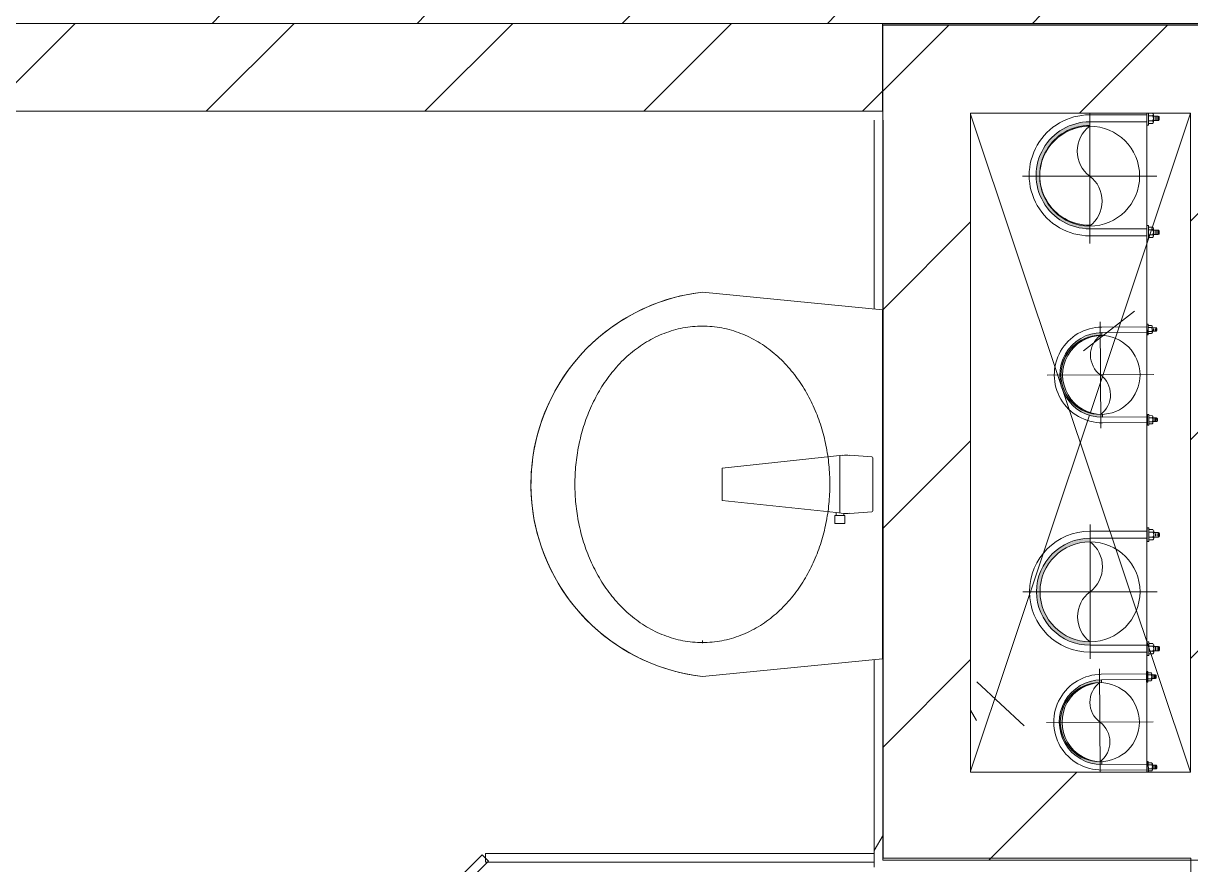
# Model space of a CAD drawing. Header units: millimetres. Extents: x 5357 to 259384, y -16348 to 109893.
# Drawn here: x 112825 to 114153, y 65880 to 66837 of the extents above; entities that cross this region are included whole.
import ezdxf

# ---------------------------------------------------------------- set-up
doc = ezdxf.new("R2010")
doc.units = ezdxf.units.MM
doc.linetypes.add('IMPORT-CENTER _3_', pattern=[10.16, 6.35, -1.27, 1.27, -1.27])
for name, color, linetype, lineweight in [('0-1', 7, 'Continuous', 5), ('0-2', 53, 'Continuous', 9), ('A-FLOR-1', 53, 'Continuous', 9), ('A-FLOR-PATT', 8, 'Continuous', 9), ('A-GLAZ-CURT-1', 254, 'Continuous', 9), ('A-GLAZ-CURT-2', 53, 'Continuous', 9), ('A-WALL-1', 9, 'Continuous', 18), ('A-WALL-3', 113, 'Continuous', 18), ('A-WALL-PATT', 111, 'Continuous', 9), ('A-WALL-PATT-1', 10, 'Continuous', 9), ('A-WALL-PATT-2', 53, 'Continuous', 9), ('G-IMPT', 8, 'Continuous', 9), ('G-IMPT-2', 8, 'IMPORT-CENTER _3_', 9), ('I-WALL-1', 9, 'Continuous', 18), ('M-EQPM', 50, 'Continuous', 9), ('P-SANR-FIXT-1', 254, 'Continuous', 9), ('P-SANR-FIXT-2', 53, 'Continuous', 9), ('P-SANR-FIXT-3', 221, 'Continuous', 9)]:
    doc.layers.add(name, color=color, linetype=linetype, lineweight=lineweight)
pattern_1 = [(45, (0, 0), (-124.4508, 124.4508), [])]

# ---------------------------------------------------------------- blocks, each defined once
blk = doc.blocks.new('NCV_TKTC_KET CAU_rvt-1-TKCS_MB CẢNH QUAN CÂY XANH')
at = {"layer": 'A-FLOR-1'}
blk.add_line((113802.1, 66835.3), (114252.1, 66835.3), dxfattribs=at)
blk = doc.blocks.new('bonruatreo - Chậu rửa-348246-TKCS_MB CẢNH QUAN CÂY XANH')
at = {"layer": 'P-SANR-FIXT-2'}
for p, q in [((-218.6, 205), (-198.4, 0)), ((-177.8, 205), (-180.6, 205)), ((198.4, 0), (218.6, 205)), ((-198.4, 0), (198.4, 0)), ((165, 0), (-165, 0))]:
    blk.add_line(p, q, dxfattribs=at)
at = {"layer": 'P-SANR-FIXT-2', "flags": 128}
blk.add_lwpolyline([(-218.6, 205), (-217.4, 213.7), (-215.9, 222.4), (-214, 231), (-211.8, 239.5), (-209.3, 247.9), (-206.4, 256.2), (-203.2, 264.4), (-199.6, 272.5), (-195.8, 280.4), (-191.6, 288.1), (-187.1, 295.7), (-182.3, 303.1), (-177.3, 310.3), (-171.9, 317.3), (-166.3, 324.1), (-160.4, 330.6), (-154.2, 336.9), (-147.8, 342.9), (-141.2, 348.7), (-134.3, 354.2), (-127.3, 359.4), (-120, 364.4), (-112.5, 369), (-104.9, 373.4), (-97.1, 377.4), (-89.1, 381.2), (-81, 384.6), (-72.7, 387.6), (-64.4, 390.4), (-55.9, 392.8), (-47.3, 394.8), (-38.7, 396.6), (-30, 397.9), (-21.3, 399), (-12.5, 399.6), (-3.7, 400), (5.1, 399.9), (13.9, 399.6), (22.6, 398.8), (31.4, 397.8), (40.1, 396.3), (48.7, 394.5), (57.2, 392.4), (65.7, 390), (74, 387.2), (82.2, 384.1), (90.3, 380.6), (98.3, 376.8), (106.1, 372.7), (113.7, 368.3), (121.1, 363.6), (128.4, 358.7), (135.4, 353.4), (142.2, 347.8), (148.8, 342), (155.2, 335.9), (161.3, 329.6), (167.2, 323), (172.8, 316.2), (178.1, 309.2), (183.1, 302), (187.8, 294.6), (192.2, 287), (196.4, 279.2), (200.2, 271.3), (203.7, 263.2), (206.8, 255), (209.7, 246.6), (212.2, 238.2), (214.3, 229.7), (216.1, 221.1), (217.6, 212.4), (218.6, 205)], dxfattribs=at)
at = {"layer": 'P-SANR-FIXT-2'}
blk.add_arc((0, 180), 220, 6.525, 173.475, dxfattribs=at)
for points in [[(-180, 205), (-180, 212.4), (-178.6, 227.3), (-172.4, 248.8), (-162.5, 268.9), (-149.4, 287), (-133.8, 303), (-116.1, 316.6), (-96.9, 327.9), (-76.5, 336.8), (-55.2, 343.5), (-33.3, 347.9), (-11.2, 350.1), (11.1, 350.1), (33.3, 347.9), (55.2, 343.5), (76.5, 336.8), (96.9, 327.9), (116.1, 316.6), (133.8, 302.9), (149.5, 287), (162.5, 268.8), (172.4, 248.8), (178.6, 227.3), (180, 212.4), (180, 205)], [(180, 205), (180, 197.6), (178.6, 182.7), (172.4, 161.2), (162.5, 141.2), (149.5, 123), (133.8, 107.1), (116.1, 93.4), (96.9, 82.1), (76.5, 73.2), (55.2, 66.5), (33.3, 62.1), (11.1, 59.9), (-11.2, 59.9), (-33.3, 62.1), (-55.2, 66.5), (-76.5, 73.2), (-96.9, 82.1), (-116.1, 93.4), (-133.8, 107), (-149.4, 123), (-162.5, 141.1), (-172.4, 161.2), (-178.6, 182.7), (-180, 197.6), (-180, 205)]]:
    blk.add_open_spline(points, degree=3, dxfattribs=at)
at = {"layer": 'P-SANR-FIXT-3'}
for p, q in [((-18.5, 182.5), (-32.2, 52.9)), ((18.5, 182.5), (-18.5, 182.5)), ((33, 45.4), (18.5, 182.5)), ((-35.6, 54.2), (-44.7, 54.2)), ((-44.7, 54.2), (-44.7, 42.8)), ((-35.6, 52.9), (-35.6, 54.2)), ((-44.7, 42.8), (-35.6, 42.8)), ((-32.2, 52.9), (-35.6, 52.9)), ((-35.6, 44.2), (-35.6, 52.9)), ((-35.6, 42.8), (-35.6, 44.2)), ((-35.6, 44.2), (-33.1, 44.2)), ((-32.2, 52.9), (-33.1, 44.2)), ((32.7, 48.5), (-32.7, 48.5)), ((-33, 37.3), (-31.4, 12.2)), ((31.4, 12.2), (33, 37.3)), ((-30.2, 11), (30.2, 11))]:
    blk.add_line(p, q, dxfattribs=at)
for centre, radius, start, end in [((5.5, 41.4), 38.7, 175.8543, 186.034), ((-5.5, 41.4), 38.7, 353.966, 6.034), ((-30.1, 12.3), 1.3, 183.5997, 268.7722), ((30.1, 12.3), 1.3, 271.2278, 356.4003)]:
    blk.add_arc(centre, radius, start, end, dxfattribs=at)
blk = doc.blocks.new('System Panel - Glazed-579637-TKCS_MB CẢNH QUAN CÂY XANH')
at = {"layer": 'A-GLAZ-CURT-2'}
for p, q in [((352.2, 5), (-352.2, 5)), ((-352.2, 5), (-352.2, -5)), ((352.2, -5), (352.2, 5)), ((-352.2, -5), (352.2, -5))]:
    blk.add_line(p, q, dxfattribs=at)
blk = doc.blocks.new('System Panel - Glazed-919683-TKCS_MB CẢNH QUAN CÂY XANH')
at = {"layer": 'A-GLAZ-CURT-2'}
for p, q in [((221.2, 5), (-221.2, 5)), ((-221.2, 5), (-221.2, -5)), ((221.2, -5), (221.2, 5)), ((-221.2, -5), (221.2, -5))]:
    blk.add_line(p, q, dxfattribs=at)
blk = doc.blocks.new('NCV_TKTC_TANG 1_rvt-1-TKCS_MB CẢNH QUAN CÂY XANH')
at = {"layer": 'A-WALL-PATT-1'}
h = blk.add_hatch(dxfattribs=at)
h.set_pattern_fill('FP_2', color=256, style=0, pattern_type=2)
h.set_pattern_definition(pattern_1)
h.paths.add_polyline_path([(113802.1, 66736.9), (113802.1, 66836.9), (111852.6, 66836.9), (111852.6, 66736.9), (113690.9, 66736.9)])
h = blk.add_hatch(dxfattribs=at)
h.set_pattern_fill('FP_11', color=256, style=0, pattern_type=2)
h.set_pattern_definition([(0, (0, 0), (894.08, 223.52), [73.762, -596.798, 73.762, -596.798, -3576.32]), (0, (0, 0), (894.08, 223.52), [-1341.12, 73.762, -1267.358, 73.762, -596.798, -1564.64]), (0, (0, 0), (894.08, 223.52), [-3352.8, 73.762, -373.278, 73.762, -1043.838]), (120, (335.28, 111.76), (-640.614, 662.536), [73.762, -596.798, 73.762, -4173.118]), (120, (335.28, 111.76), (-640.614, 662.536), [-744.322, -596.798, 73.762, -1267.358, -2235.2]), (120, (335.28, 111.76), (-640.614, 662.536), [-2682.24, 73.762, -596.798, 73.762, -1490.878]), (120, (335.28, 111.76), (-640.614, 662.536), [-3426.562, -373.278, 73.762, -1043.838]), (240, (447.04, 558.8), (-253.466, -886.056), [73.762, -596.798, 73.762, -4173.118]), (240, (447.04, 558.8), (-253.466, -886.056), [-744.322, -596.798, 73.762, -1267.358, -2235.2]), (240, (447.04, 558.8), (-253.466, -886.056), [-2682.24, 73.762, -596.798, 73.762, -1490.878]), (240, (447.04, 558.8), (-253.466, -886.056), [-3426.562, -373.278, 73.762, -1043.838])])
h.paths.add_polyline_path([(113802.6, 65886.9), (113802.1, 66726.9), (113792.6, 66726.9), (113792.6, 66511.7), (113802.1, 66510.8), (113802.1, 66113.9), (113792.6, 66113), (113792.6, 65886.9)])
at = {"layer": 'A-WALL-PATT-2'}
h = blk.add_hatch(dxfattribs=at)
h.set_pattern_fill('FP_10', color=256, style=0, pattern_type=2)
h.set_pattern_definition([(45, (0, 0), (-116.67262, 116.67262), [])])
h.paths.add_polyline_path([(116252.6, 66836.9), (116252.6, 66846.9), (116152.6, 66846.9), (116152.6, 66836.9)])
h.paths.add_polyline_path([(113085.7, 66836.9), (115352.6, 66836.9), (115352.6, 66846.9), (111852.6, 66846.9), (111852.6, 66836.9), (111875.3, 66836.9)])
at = {"layer": 'A-WALL-1'}
for p, q in [((113802.1, 66836.9), (111852.6, 66836.9)), ((113802.1, 66736.9), (113802.1, 66836.9)), ((111852.6, 66736.9), (113802.1, 66736.9))]:
    blk.add_line(p, q, dxfattribs=at)
at = {"layer": 'I-WALL-1'}
for p, q in [((111852.6, 66836.9), (114252.1, 66836.9)), ((113792.6, 66726.9), (113792.6, 66511.7)), ((113802.6, 65886.9), (113802.6, 66726.9)), ((113792.6, 66113), (113792.6, 65886.9)), ((113792.6, 65886.9), (113792.6, 65876.9)), ((114142.6, 65886.9), (113802.6, 65886.9)), ((114152.6, 65886.9), (114142.6, 65886.9)), ((114152.6, 65036.9), (114152.6, 65886.9))]:
    blk.add_line(p, q, dxfattribs=at)
at = {"layer": 'A-GLAZ-CURT-1'}
blk.add_blockref('System Panel - Glazed-919683-TKCS_MB CẢNH QUAN CÂY XANH', (113571.4, 65887.4), dxfattribs=at)
at = {"layer": 'A-GLAZ-CURT-1', "rotation": 44.99999999999964}
blk.add_blockref('System Panel - Glazed-579637-TKCS_MB CẢNH QUAN CÂY XANH', (113101.2, 65638.3), dxfattribs=at)
at = {"layer": 'P-SANR-FIXT-1', "rotation": 89.99999999999957}
blk.add_blockref('bonruatreo - Chậu rửa-348246-TKCS_MB CẢNH QUAN CÂY XANH', (113802.1, 66312.4), dxfattribs=at)
blk = doc.blocks.new('TKTC_XREF_251221_MB TANG 1 - TKTC_XREF_260130_MB TANG 1_dwg_CUM U_DN100-V312-TKCS_MB CẢNH QUAN CÂY XANH')
at = {"layer": 'G-IMPT'}
blk.add_hatch(color=256, dxfattribs=at).paths.add_polyline_path([(0, -61), (0, -57), (14.8, -55.1), (28.5, -49.4), (40.3, -40.3), (49.4, -28.5), (55.1, -14.8), (57, 0), (55.1, 14.8), (49.4, 28.5), (40.3, 40.3), (28.5, 49.4), (14.8, 55.1), (0, 57), (0, 61), (15.8, 58.9), (30.5, 52.8), (43.1, 43.1), (52.8, 30.5), (58.9, 15.8), (61, 0), (58.9, -15.8), (52.8, -30.5), (43.1, -43.1), (30.5, -52.8), (15.8, -58.9)])
for p, q in [((-72.7, 69.3), (-72.7, 60.7)), ((-66.9, 67.9), (-71.7, 67.9)), ((-65, 69), (0, 69)), ((-79.1, 66.6), (-79.1, 63.4)), ((-76.6, 66.6), (-76.6, 63.4)), ((-74.6, 66.6), (-74.6, 63.4)), ((-66.9, 62.1), (-71.7, 62.1)), ((-79.1, -63.4), (-79.1, -66.6)), ((-76.6, -63.4), (-76.6, -66.6)), ((-74.6, -63.4), (-74.6, -66.6)), ((-72.7, -60.7), (-72.7, -69.3)), ((-66.9, -62.1), (-71.7, -62.1)), ((-66.9, -67.9), (-71.7, -67.9)), ((-66.9, -72.7), (-66.9, -70.8)), ((-65, -69), (0, -69))]:
    blk.add_line(p, q, dxfattribs=at)
at = {"layer": 'G-IMPT', "flags": 128}
for points in [[(-72.7, 67.6), (-78.1, 67.6), (-78.1, 62.4), (-72.7, 62.4)], [(-71.7, 59.2), (-66.9, 59.2), (-66.9, 70.8), (-71.7, 70.8)], [(-66.9, 70.8), (-66.9, 72.7), (-65, 72.7), (-65, 57.3), (-66.9, 57.3), (-66.9, 59.2)], [(-65, 61), (0, 61), (0, 57)], [(-72.7, -62.4), (-78.1, -62.4), (-78.1, -67.6), (-72.7, -67.6)], [(-71.7, -70.8), (-66.9, -70.8), (-66.9, -59.2), (-71.7, -59.2)], [(-66.9, -59.2), (-66.9, -57.3), (-65, -57.3), (-65, -72.6)], [(-65, -61), (0, -61), (0, -57)]]:
    blk.add_lwpolyline(points, dxfattribs=at)
at = {"layer": 'G-IMPT'}
for centre, radius, start, end in [((-78.1, 66.6), 0.96, 90, 180), ((-71.1, 69.3), 1.56, 112.6199, 247.3801), ((-67.9, 65), 4.8, 143.1301, 216.8699), ((0, 0), 69, 270, 90), ((-78.1, 63.4), 0.96, 180, 270), ((-71.1, 60.7), 1.56, 112.6199, 247.3801), ((0, 0), 61, 270, 90), ((0, 0), 57, 270, 90), ((-78.1, -63.4), 0.96, 90, 180), ((-78.1, -66.6), 0.96, 180, 270), ((-71.1, -60.7), 1.56, 112.6199, 247.3801), ((-67.9, -65), 4.8, 143.1301, 216.8699), ((-71.1, -69.3), 1.56, 112.6199, 247.3801)]:
    blk.add_arc(centre, radius, start, end, dxfattribs=at)
blk = doc.blocks.new('TKTC_XREF_251221_MB TANG 1 - TKTC_XREF_260130_MB TANG 1_dwg_$cc-V313-TKCS_MB CẢNH QUAN CÂY XANH')
at = {"layer": 'G-IMPT'}
blk.add_circle((0, 0), 0.5, dxfattribs=at)
for centre, radius, start, end in [((0, 0), 0.5, 90, 270), ((0.188, 0.25), 0.313, 126.8699, 233.1301), ((-0.188, -0.25), 0.313, 306.8699, 53.1301)]:
    blk.add_arc(centre, radius, start, end, dxfattribs=at)
at = {"layer": 'G-IMPT-2'}
for p, q in [((0, -0.633), (0, 0.673)), ((-0.673, 0), (0.673, 0))]:
    blk.add_line(p, q, dxfattribs=at)
blk = doc.blocks.new('TKTC_XREF_251221_MB TANG 1 - TKTC_XREF_260130_MB TANG 1_dwg_$cc-4202122-TKCS_MB CẢNH QUAN CÂY XANH')
at = {"layer": 'G-IMPT'}
blk.add_circle((0, 0), 0.5, dxfattribs=at)
for centre, radius, start, end in [((0, 0), 0.5, 90, 270), ((0.188, 0.25), 0.313, 126.8699, 233.1301), ((-0.188, -0.25), 0.313, 306.8699, 53.1301)]:
    blk.add_arc(centre, radius, start, end, dxfattribs=at)
at = {"layer": 'G-IMPT-2'}
for p, q in [((0, -0.673), (0, 0.673)), ((-0.673, 0), (0.673, 0))]:
    blk.add_line(p, q, dxfattribs=at)
blk = doc.blocks.new('TKTC_XREF_251221_MB TANG 1 - TKTC_XREF_260130_MB TANG 1_dwg_CUM U_DN100-4202112-TKCS_MB CẢNH QUAN CÂY XANH')
at = {"layer": 'G-IMPT'}
blk.add_hatch(color=256, dxfattribs=at).paths.add_polyline_path([(0, 61), (0, 57), (14.8, 55.1), (28.5, 49.4), (40.3, 40.3), (49.4, 28.5), (55.1, 14.8), (57, 0), (55.1, -14.8), (49.4, -28.5), (40.3, -40.3), (28.5, -49.4), (14.8, -55.1), (0, -57), (0, -61), (15.8, -58.9), (30.5, -52.8), (43.1, -43.1), (52.8, -30.5), (58.9, -15.8), (61, 0), (58.9, 15.8), (52.8, 30.5), (43.1, 43.1), (30.5, 52.8), (15.8, 58.9)])
for p, q in [((-79.1, 66.6), (-79.1, 63.4)), ((-76.6, 66.6), (-76.6, 63.4)), ((-74.6, 66.6), (-74.6, 63.4)), ((-72.7, 69.3), (-72.7, 60.7)), ((-66.9, 67.9), (-71.7, 67.9)), ((-65, 69), (0, 69)), ((-66.9, 62.1), (-71.7, 62.1)), ((-79.1, -63.4), (-79.1, -66.6)), ((-76.6, -63.4), (-76.6, -66.6)), ((-74.6, -63.4), (-74.6, -66.6)), ((-72.7, -60.7), (-72.7, -69.3)), ((-66.9, -62.1), (-71.7, -62.1)), ((-66.9, -67.9), (-71.7, -67.9)), ((-65, -69), (0, -69))]:
    blk.add_line(p, q, dxfattribs=at)
at = {"layer": 'G-IMPT', "flags": 128}
for points in [[(-72.7, 67.6), (-78.1, 67.6), (-78.1, 62.4), (-72.7, 62.4)], [(-71.7, 59.2), (-66.9, 59.2), (-66.9, 70.8), (-71.7, 70.8)], [(-66.9, 70.8), (-66.9, 72.7), (-65, 72.7), (-65, 57.3), (-66.9, 57.3), (-66.9, 59.2)], [(-65, 61), (0, 61), (0, 57)], [(-72.7, -62.4), (-78.1, -62.4), (-78.1, -67.6), (-72.7, -67.6)], [(-71.7, -70.8), (-66.9, -70.8), (-66.9, -59.2), (-71.7, -59.2)], [(-66.9, -59.2), (-66.9, -57.3), (-65, -57.3), (-65, -72.7), (-66.9, -72.7), (-66.9, -70.8)], [(-65, -61), (0, -61), (0, -57)]]:
    blk.add_lwpolyline(points, dxfattribs=at)
at = {"layer": 'G-IMPT'}
for centre, radius, start, end in [((-78.1, 66.6), 0.96, 90, 180), ((-71.1, 69.3), 1.56, 112.6199, 247.3801), ((-67.9, 65), 4.8, 143.1301, 216.8699), ((0, 0), 69, 270, 90), ((-78.1, 63.4), 0.96, 180, 270), ((-71.1, 60.7), 1.56, 112.6199, 247.3801), ((0, 0), 61, 270, 90), ((0, 0), 57, 270, 90), ((-78.1, -63.4), 0.96, 90, 180), ((-71.1, -60.7), 1.56, 112.6199, 247.3801), ((-67.9, -65), 4.8, 143.1301, 216.8699), ((-78.1, -66.6), 0.96, 180, 270), ((-71.1, -69.3), 1.56, 112.6199, 247.3801)]:
    blk.add_arc(centre, radius, start, end, dxfattribs=at)
blk = doc.blocks.new('TKTC_XREF_251221_MB TANG 1 - TKTC_XREF_260130_MB TANG 1_dwg_CUM U_DN100-V314-TKCS_MB CẢNH QUAN CÂY XANH')
at = {"layer": 'G-IMPT'}
blk.add_hatch(color=256, dxfattribs=at).paths.add_polyline_path([(0, 61), (0, 57), (14.8, 55.1), (28.5, 49.4), (40.3, 40.3), (49.4, 28.5), (55.1, 14.8), (57, 0), (55.1, -14.8), (49.4, -28.5), (40.3, -40.3), (28.5, -49.4), (14.8, -55.1), (0, -57), (0, -61), (15.8, -58.9), (30.5, -52.8), (43.1, -43.1), (52.8, -30.5), (58.9, -15.8), (61, 0), (58.9, 15.8), (52.8, 30.5), (43.1, 43.1), (30.5, 52.8), (15.8, 58.9)])
for p, q in [((-79.1, 66.6), (-79.1, 63.4)), ((-76.6, 66.6), (-76.6, 63.4)), ((-74.6, 66.6), (-74.6, 63.4)), ((-72.7, 69.3), (-72.7, 60.7)), ((-66.9, 67.9), (-71.7, 67.9)), ((-65, 69), (0, 69)), ((-66.9, 62.1), (-71.7, 62.1)), ((-79.1, -63.4), (-79.1, -66.6)), ((-76.6, -63.4), (-76.6, -66.6)), ((-74.6, -63.4), (-74.6, -66.6)), ((-72.7, -60.7), (-72.7, -69.3)), ((-66.9, -62.1), (-71.7, -62.1)), ((-66.9, -67.9), (-71.7, -67.9)), ((-65, -69), (0, -69))]:
    blk.add_line(p, q, dxfattribs=at)
at = {"layer": 'G-IMPT', "flags": 128}
for points in [[(-72.7, 67.6), (-78.1, 67.6), (-78.1, 62.4), (-72.7, 62.4)], [(-71.7, 59.2), (-66.9, 59.2), (-66.9, 70.8), (-71.7, 70.8)], [(-66.9, 70.8), (-66.9, 72.7), (-65, 72.7), (-65, 57.3), (-66.9, 57.3), (-66.9, 59.2)], [(-65, 61), (0, 61), (0, 57)], [(-72.7, -62.4), (-78.1, -62.4), (-78.1, -67.6), (-72.7, -67.6)], [(-71.7, -70.8), (-66.9, -70.8), (-66.9, -59.2), (-71.7, -59.2)], [(-66.9, -59.2), (-66.9, -57.3), (-65, -57.3), (-65, -71)], [(-65, -61), (0, -61), (0, -57)]]:
    blk.add_lwpolyline(points, dxfattribs=at)
at = {"layer": 'G-IMPT'}
for centre, radius, start, end in [((-78.1, 66.6), 0.96, 90, 180), ((-71.1, 69.3), 1.56, 112.6199, 247.3801), ((-67.9, 65), 4.8, 143.1301, 216.8699), ((0, 0), 69, 270, 90), ((-78.1, 63.4), 0.96, 180, 270), ((-71.1, 60.7), 1.56, 112.6199, 247.3801), ((0, 0), 61, 270, 90), ((0, 0), 57, 270, 90), ((-78.1, -63.4), 0.96, 90, 180), ((-71.1, -60.7), 1.56, 112.6199, 247.3801), ((-67.9, -65), 4.8, 143.1301, 216.8699), ((-78.1, -66.6), 0.96, 180, 270), ((-71.1, -69.3), 1.56, 112.6199, 247.3801)]:
    blk.add_arc(centre, radius, start, end, dxfattribs=at)
blk = doc.blocks.new('TKTC_XREF_251221_MB TANG 1 - TKTC_XREF_260130_MB TANG 1_dwg_$cc-V315-TKCS_MB CẢNH QUAN CÂY XANH')
at = {"layer": 'G-IMPT'}
blk.add_circle((0, 0), 0.5, dxfattribs=at)
for centre, radius, start, end in [((0, 0), 0.5, 90, 270), ((0.188, 0.25), 0.313, 126.8699, 233.1301), ((-0.188, -0.25), 0.313, 306.8699, 53.1301)]:
    blk.add_arc(centre, radius, start, end, dxfattribs=at)
at = {"layer": 'G-IMPT-2'}
for p, q in [((0, -0.673), (0, 0.631)), ((-0.673, 0), (0.673, 0))]:
    blk.add_line(p, q, dxfattribs=at)
blk = doc.blocks.new('TKTC_XREF_251221_MB TANG 1 - TKTC_XREF_260130_MB TANG 1_dwg_CUM U_DN100-4202115-TKCS_MB CẢNH QUAN CÂY XANH')
at = {"layer": 'G-IMPT'}
blk.add_hatch(color=256, dxfattribs=at).paths.add_polyline_path([(0, -61), (0, -57), (14.8, -55.1), (28.5, -49.4), (40.3, -40.3), (49.4, -28.5), (55.1, -14.8), (57, 0), (55.1, 14.8), (49.4, 28.5), (40.3, 40.3), (28.5, 49.4), (14.8, 55.1), (0, 57), (0, 61), (15.8, 58.9), (36.8, 48), (43.1, 43.1), (52.8, 30.5), (58.9, 15.8), (61, 0), (58.9, -15.8), (52.8, -30.5), (43.1, -43.1), (30.5, -52.8), (15.8, -58.9)])
for p, q in [((-72.7, 69.3), (-72.7, 60.7)), ((-66.9, 67.9), (-71.7, 67.9)), ((-65, 69), (0, 69)), ((-79.1, 66.6), (-79.1, 63.4)), ((-76.6, 66.6), (-76.6, 63.4)), ((-74.6, 66.6), (-74.6, 63.4)), ((-66.9, 62.1), (-71.7, 62.1)), ((-79.1, -63.4), (-79.1, -66.6)), ((-76.6, -63.4), (-76.6, -66.6)), ((-74.6, -63.4), (-74.6, -66.6)), ((-72.7, -60.7), (-72.7, -69.3)), ((-66.9, -62.1), (-71.7, -62.1)), ((-66.9, -67.9), (-71.7, -67.9)), ((-65, -69), (0, -69))]:
    blk.add_line(p, q, dxfattribs=at)
at = {"layer": 'G-IMPT', "flags": 128}
for points in [[(-72.7, 67.6), (-78.1, 67.6), (-78.1, 62.4), (-72.7, 62.4)], [(-71.7, 59.2), (-66.9, 59.2), (-66.9, 70.8), (-71.7, 70.8)], [(-66.9, 70.8), (-66.9, 72.7), (-65, 72.7), (-65, 57.3), (-66.9, 57.3), (-66.9, 59.2)], [(-65, 61), (0, 61), (0, 57)], [(-72.7, -62.4), (-78.1, -62.4), (-78.1, -67.6), (-72.7, -67.6)], [(-71.7, -70.8), (-66.9, -70.8), (-66.9, -59.2), (-71.7, -59.2)], [(-66.9, -59.2), (-66.9, -57.3), (-65, -57.3), (-65, -72.7), (-66.9, -72.7), (-66.9, -70.8)], [(-65, -61), (0, -61), (0, -57)]]:
    blk.add_lwpolyline(points, dxfattribs=at)
at = {"layer": 'G-IMPT'}
for centre, radius, start, end in [((-78.1, 66.6), 0.96, 90, 180), ((-71.1, 69.3), 1.56, 112.6199, 247.3801), ((-67.9, 65), 4.8, 143.1301, 216.8699), ((0, 0), 69, 270, 90), ((-78.1, 63.4), 0.96, 180, 270), ((-71.1, 60.7), 1.56, 112.6199, 247.3801), ((0, 0), 61, 270, 90), ((0, 0), 57, 270, 90), ((-78.1, -63.4), 0.96, 90, 180), ((-78.1, -66.6), 0.96, 180, 270), ((-71.1, -60.7), 1.56, 112.6199, 247.3801), ((-67.9, -65), 4.8, 143.1301, 216.8699), ((-71.1, -69.3), 1.56, 112.6199, 247.3801)]:
    blk.add_arc(centre, radius, start, end, dxfattribs=at)
blk = doc.blocks.new('TKTC_XREF_251221_MB TANG 1 - TKTC_XREF_260130_MB TANG 1_dwg_$cc-4202118-TKCS_MB CẢNH QUAN CÂY XANH')
at = {"layer": 'G-IMPT'}
blk.add_circle((0, 0), 0.5, dxfattribs=at)
for centre, radius, start, end in [((0, 0), 0.5, 90, 270), ((0.188, 0.25), 0.313, 126.8699, 233.1301), ((-0.188, -0.25), 0.313, 306.8699, 53.1301)]:
    blk.add_arc(centre, radius, start, end, dxfattribs=at)
at = {"layer": 'G-IMPT-2'}
for p, q in [((0, -0.673), (0, 0.673)), ((-0.673, 0), (0.673, 0))]:
    blk.add_line(p, q, dxfattribs=at)
blk = doc.blocks.new('TKTC_XREF_251221_MB TANG 1 - TKTC_XREF_260130_MB TANG 1_dwg-4202109-TKCS_MB CẢNH QUAN CÂY XANH')
at = {"layer": 'G-IMPT'}
blk.add_line((-89048.8, -335361.8), (-89048.8, -334611.8), dxfattribs=at)
for name, p, xscale, yscale, zscale, rotation in [('TKTC_XREF_251221_MB TANG 1 - TKTC_XREF_260130_MB TANG 1_dwg_$cc-V315-TKCS_MB CẢNH QUAN CÂY XANH', (-89114, -334683.5), 113.7150000000091, 113.7150000000091, 113.7150000000091, 359.9990086636432), ('TKTC_XREF_251221_MB TANG 1 - TKTC_XREF_260130_MB TANG 1_dwg_CUM U_DN100-V314-TKCS_MB CẢNH QUAN CÂY XANH', (-89114, -334682.6), 0.9975000000000005, 0.9975000000000005, 0.9975000000000005, 180.000991338195), ('TKTC_XREF_251221_MB TANG 1 - TKTC_XREF_260130_MB TANG 1_dwg_$cc-4202118-TKCS_MB CẢNH QUAN CÂY XANH', (-89101.7, -334909.7), 90.00000000005107, 90.00000000005107, 90.00000000005107, 0.3740267799372842), ('TKTC_XREF_251221_MB TANG 1 - TKTC_XREF_260130_MB TANG 1_dwg_CUM U_DN100-4202112-TKCS_MB CẢNH QUAN CÂY XANH', (-89113.6, -335156.4), 0.9974999999999965, 0.9974999999999965, 0.9974999999999965, 180.0009913385626), ('TKTC_XREF_251221_MB TANG 1 - TKTC_XREF_260130_MB TANG 1_dwg_$cc-V313-TKCS_MB CẢNH QUAN CÂY XANH', (-89102.4, -335304.8), 90.00000000005107, 90.00000000005107, 90.00000000005107, 0.3740267799372842)]:
    blk.add_blockref(name, p, dxfattribs=dict(xscale=xscale, yscale=yscale, zscale=zscale, rotation=rotation))
at = {"extrusion": (0, 0, -1)}
for name, p, xscale, yscale, zscale, rotation in [('TKTC_XREF_251221_MB TANG 1 - TKTC_XREF_260130_MB TANG 1_dwg_CUM U_DN100-4202115-TKCS_MB CẢNH QUAN CÂY XANH', (89099.8, -334909.7), 0.7894736842105242, 0.7894736842105242, -0.7894736842105242, 359.6259732184666), ('TKTC_XREF_251221_MB TANG 1 - TKTC_XREF_260130_MB TANG 1_dwg_$cc-4202122-TKCS_MB CẢNH QUAN CÂY XANH', (89113.6, -335156.4), 113.7150000000092, 113.7150000000092, -113.7150000000092, 179.9990086636432), ('TKTC_XREF_251221_MB TANG 1 - TKTC_XREF_260130_MB TANG 1_dwg_CUM U_DN100-V312-TKCS_MB CẢNH QUAN CÂY XANH', (89100.4, -335304.8), 0.7894736842105242, 0.7894736842105242, -0.7894736842105242, 359.6259732184666)]:
    blk.add_blockref(name, p, dxfattribs=dict(at, xscale=xscale, yscale=yscale, zscale=zscale, rotation=rotation))
blk = doc.blocks.new('TKTC_XREF_251221_MB TANG 1 - TKTC_XREF_251221_MB TANG 1-2038492-TKCS_MB CẢNH QUAN CÂY XANH')
blk.add_blockref('TKTC_XREF_251221_MB TANG 1 - TKTC_XREF_260130_MB TANG 1_dwg-4202109-TKCS_MB CẢNH QUAN CÂY XANH', (169499.1, 384109.7))

msp = doc.modelspace()

# ---------------------------------------------------------------- hatches: boundary and pattern name
at = {"layer": 'A-FLOR-PATT'}
h = msp.add_hatch(dxfattribs=at)
h.set_pattern_fill('FP_12', color=256, style=0, pattern_type=2)
h.set_pattern_definition([(0, (2222.87, 0), (1769.175, 447.04), [72.978, -1253.903, 72.978, -8330.601]), (0, (2222.87, 0), (1769.175, 447.04), [-1399.86, -1253.903, 72.978, -2580.784, -4422.937]), (0, (2222.87, 0), (1769.175, 447.04), [-5307.524, 72.978, -1253.903, 72.978, -3023.077]), (0, (2222.87, 0), (1769.175, 447.04), [-6707.384, -811.609, 72.978, -2138.49]), (119.736, (2886.3, 223.5), (-1267.6273, 1325.0694), [73.567, -1264.008, -8471.305]), (119.736, (2886.3, 223.5), (-1267.6273, 1325.0694), [-1337.574, 73.567, -1264.008, -7133.731]), (119.736, (2886.3, 223.5), (-1267.6273, 1325.0694), [-2675.149, 73.567, -2601.582, -4458.582]), (119.736, (2886.3, 223.5), (-1267.6273, 1325.0694), [-5350.298, 73.567, -1264.008, -3121.007]), (119.736, (2886.3, 223.5), (-1267.6273, 1325.0694), [-6687.872, 73.567, -818.15, -2229.291]), (119.736, (2886.3, 223.5), (-1267.6273, 1325.0694), [-7579.59, 73.567, -2155.724]), (240.264, (3107.46, 1117.6), (-501.5532, -1772.1109), [73.567, -1264.008, -8471.305]), (240.264, (3107.46, 1117.6), (-501.5532, -1772.1109), [-1337.574, 73.567, -1264.008, -7133.731]), (240.264, (3107.46, 1117.6), (-501.5532, -1772.1109), [-2675.149, 73.567, -2601.582, -4458.582]), (240.264, (3107.46, 1117.6), (-501.5532, -1772.1109), [-5350.298, 73.567, -1264.008, -3121.007]), (240.264, (3107.46, 1117.6), (-501.5532, -1772.1109), [-6687.872, 73.567, -818.15, -2229.291]), (240.264, (3107.46, 1117.6), (-501.5532, -1772.1109), [-7579.59, 73.567, -2155.724])])
h.paths.add_polyline_path([(97752.6, 61490.5), (97766.5, 61637.1), (97796.3, 61824.3), (97846.8, 62040.5), (97899.4, 62215.1), (97963.2, 62388.1), (98038.1, 62557.9), (98123.6, 62723.5), (98219.6, 62883.8), (98341.3, 63058.6), (98451.8, 63198.2), (98573.9, 63334.6), (98713.5, 63471.7), (98840.5, 63582.9), (98989.2, 63697.7), (99165.7, 63815.4), (99316.1, 63903.2), (99493.1, 63991.7), (99660.9, 64063.1), (99825.5, 64122.2), (100006.5, 64174.6), (100190.4, 64215.6), (100376.6, 64245), (100564.2, 64262.7), (100752.6, 64268.6), (100752.6, 64261.9), (106242.5, 64261.9), (106242.5, 64268.6), (107442.5, 64268.6), (107442.5, 69751.9), (105952.6, 69751.9), (105952.4, 69761.9), (102191.8, 69761.9), (97852.6, 69761.9), (97852.6, 69741.9), (97752.6, 69741.9), (97752.6, 61567.2)])
h.paths.add_polyline_path([(114039.1, 65984.9), (114152.2, 65984.9), (114152.2, 66734.9), (113902.2, 66734.9), (113902.2, 65984.9), (114036.4, 65984.9)])
h.paths.add_polyline_path([(107452.5, 68635.3), (107452.6, 68636.9), (107452.5, 68636.9)])
h = msp.add_hatch(dxfattribs=at)
h.set_pattern_fill('FP_13', color=256, style=0, pattern_type=2)
h.set_pattern_definition([(50.301, (2222.9, 0), (1586.199, -140.26), [166.907, -1835.976]), (354.947, (2222.9, 0), (-306.856, 1681.298), [132.699, -1459.689]), (100.343, (2355, -11.7), (1279.35, 1541.038), [142.423, -1566.648]), (46.49, (2222.9, 447), (2360.172, -369.954), [250.184, -2752.02]), (96.566, (2419.6, 416.2), (2066.97, 2177.357), [213.68, -2350.457]), (351.091, (2222.9, 447), (2066.98, 2177.346), [199.083, -2189.91]), (21.205, (2444, 335.3), (1320.035, -899.944), [166.09, -1826.988]), (325.716, (2444, 335.3), (538.081, 1620.856), [133.135, -1464.485]), (71.635, (2554, 260.3), (1858.126, 720.919), [142.32, -1565.517]), (37.796, (2222.87, 0), (26.8888, 744.0844), [73.27, -1374.361, 73.27, -1414.326, -1470.944]), (37.796, (2222.87, 0), (26.8888, 744.0844), [-2935.227, 73.27, -1397.674]), (7.58, (2222.9, 0), (581.7633, 881.5933), [72.992, -771.944, 72.992, -1335.972, -558.498]), (7.58, (2222.9, 0), (581.7633, 881.5933), [-2253.9, 72.992, -485.507]), (327.222, (1729.7, 0), (1180.5313, -50.4195), [73.205, -481.381, 73.205, -1657.104, -2295.988]), (327.222, (1729.7, 0), (1180.5313, -50.4195), [-2284.896, 73.205, -2222.782]), (317.195, (1508.6, 0), (1289.698, 223.749), [73.337, -648.921, 73.337, -1077.831, -1633.414]), (317.195, (1508.6, 0), (1289.698, 223.749), [-1873.425, 73.337, -1560.077])])
h.paths.add_polyline_path([(97752.6, 61490.5), (97766.5, 61637.1), (97796.3, 61824.3), (97846.8, 62040.5), (97899.4, 62215.1), (97963.2, 62388.1), (98038.1, 62557.9), (98123.6, 62723.5), (98219.6, 62883.8), (98341.3, 63058.6), (98451.8, 63198.2), (98573.9, 63334.6), (98713.5, 63471.7), (98840.5, 63582.9), (98989.2, 63697.7), (99165.7, 63815.4), (99316.1, 63903.2), (99493.1, 63991.7), (99660.9, 64063.1), (99825.5, 64122.2), (100006.5, 64174.6), (100190.4, 64215.6), (100376.6, 64245), (100564.2, 64262.7), (100752.6, 64268.6), (100752.6, 64261.9), (106242.5, 64261.9), (106242.5, 64268.6), (107442.5, 64268.6), (107442.5, 69751.9), (105952.6, 69751.9), (105952.4, 69761.9), (102191.8, 69761.9), (97852.6, 69761.9), (97852.6, 69741.9), (97752.6, 69741.9), (97752.6, 61567.2)])
h.paths.add_polyline_path([(114039.1, 65984.9), (114152.2, 65984.9), (114152.2, 66734.9), (113902.2, 66734.9), (113902.2, 65984.9), (114036.4, 65984.9)])
h.paths.add_polyline_path([(107452.5, 68635.3), (107452.6, 68636.9), (107452.5, 68636.9)])
at = {"layer": 'A-WALL-PATT'}
h = msp.add_hatch(dxfattribs=at)
h.set_pattern_fill('FP_1', color=256, style=0, pattern_type=2)
h.set_pattern_definition(pattern_1)
h.paths.add_polyline_path([(113902.2, 66734.9), (114152.2, 66734.9), (114152.2, 66834.9), (113802.2, 66834.9), (113802.2, 66734.9)])
h = msp.add_hatch(dxfattribs=at)
h.set_pattern_fill('FP_1', color=256, style=0, pattern_type=2)
h.set_pattern_definition(pattern_1)
h.paths.add_polyline_path([(114152.2, 65884.9), (114252.2, 65884.9), (114252.2, 66834.9), (114152.2, 66834.9), (114152.2, 65984.9)])
h = msp.add_hatch(dxfattribs=at)
h.set_pattern_fill('FP_1', color=256, style=0, pattern_type=2)
h.set_pattern_definition(pattern_1)
h.paths.add_polyline_path([(113802.2, 65984.9), (113902.2, 65984.9), (113902.2, 66734.9), (113802.2, 66734.9), (113802.2, 66005.3)])
h = msp.add_hatch(dxfattribs=at)
h.set_pattern_fill('FP_1', color=256, style=0, pattern_type=2)
h.set_pattern_definition(pattern_1)
h.paths.add_polyline_path([(113802.2, 65884.9), (114152.2, 65884.9), (114152.2, 65984.9), (113802.2, 65984.9)])

# ---------------------------------------------------------------- linework, layer by layer
at = {"layer": '0-2'}
for p, q in [((114005.3, 66424.8), (113902.2, 66733.6)), ((114038.5, 66394.2), (114152.2, 66734.9)), ((114152.2, 65984.9), (114006, 66422.7)), ((113902.2, 65986.2), (114037.5, 66391.2))]:
    msp.add_line(p, q, dxfattribs=at)
at = {"layer": 'A-WALL-3'}
for p, q in [((114252.2, 66834.9), (113802.2, 66834.9)), ((113802.2, 66834.9), (113802.2, 65884.9)), ((113902.2, 66734.9), (114152.2, 66734.9)), ((113902.2, 65984.9), (113902.2, 66734.9)), ((114152.2, 66734.9), (114152.2, 65984.9)), ((114152.2, 65984.9), (113902.2, 65984.9)), ((113802.2, 65884.9), (114252.2, 65884.9))]:
    msp.add_line(p, q, dxfattribs=at)

# ---------------------------------------------------------------- block references
at = {"layer": '0-1'}
for name in ['NCV_TKTC_KET CAU_rvt-1-TKCS_MB CẢNH QUAN CÂY XANH', 'NCV_TKTC_TANG 1_rvt-1-TKCS_MB CẢNH QUAN CÂY XANH']:
    msp.add_blockref(name, (0, 0), dxfattribs=at)
at = {"layer": 'M-EQPM'}
msp.add_blockref('TKTC_XREF_251221_MB TANG 1 - TKTC_XREF_251221_MB TANG 1-2038492-TKCS_MB CẢNH QUAN CÂY XANH', (33652.6, 17236.9), dxfattribs=at)

doc.saveas('drawing.dxf')
